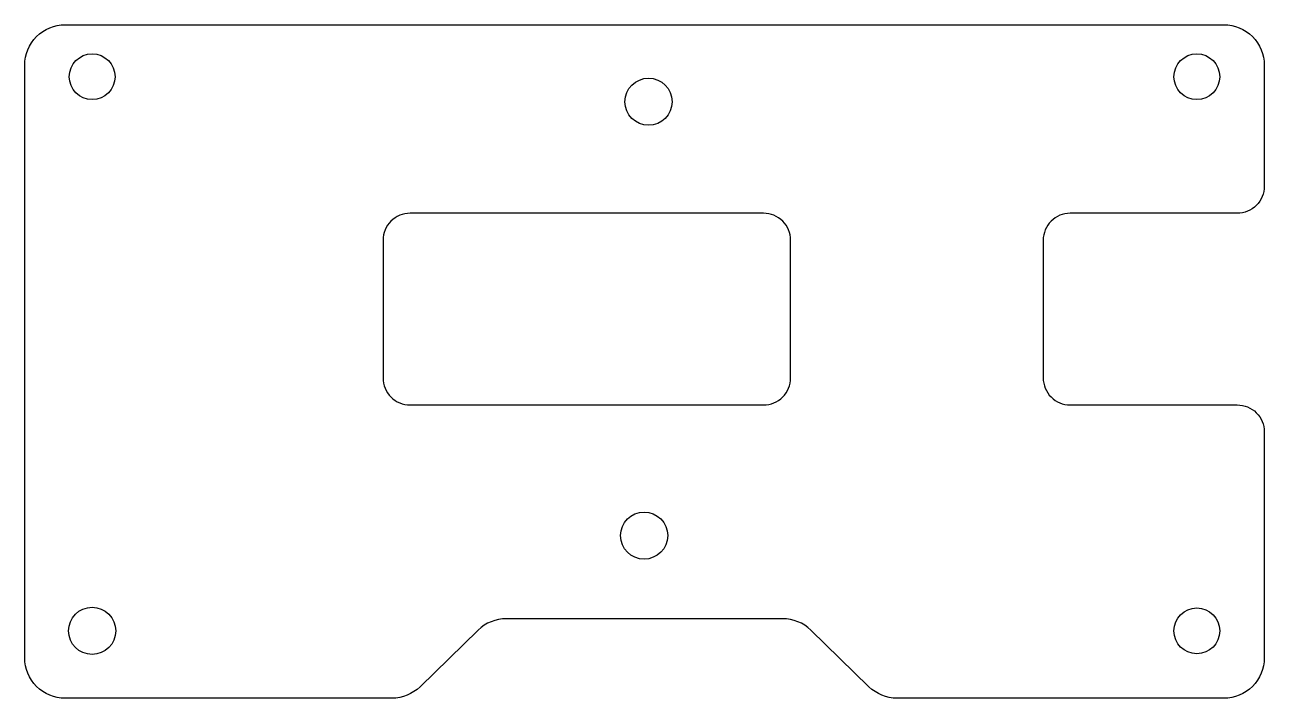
# Model space of a CAD drawing. Header units: millimetres. Extents: x 1042.5 to 1134.5, y 26.1 to 76.1.
import ezdxf

# ---------------------------------------------------------------- set-up
doc = ezdxf.new("R2010")
doc.units = ezdxf.units.MM
doc.layers.get('0').update_dxf_attribs({"linetype": 'CONTINUOUS'})

msp = doc.modelspace()

# ---------------------------------------------------------------- linework, layer by layer
for points in [[(1134.456, 64.078, -0.414214), (1132.456, 62.078), (1120.05, 62.078, 0.414214), (1118.05, 60.078), (1118.05, 49.851, 0.414214), (1120.05, 47.851), (1132.456, 47.851, -0.414214), (1134.456, 45.851), (1134.456, 29.073, -0.414214), (1131.456, 26.073), (1107.207, 26.073, -0.195673), (1105.113, 26.925), (1100.807, 31.125, 0.195673), (1098.712, 31.977), (1078.201, 31.977, 0.195673), (1076.106, 31.125), (1071.8, 26.925, -0.195673), (1069.706, 26.073), (1045.456, 26.073, -0.414214), (1042.456, 29.073), (1042.456, 73.07, -0.414214), (1045.456, 76.07), (1131.456, 76.07, -0.414214), (1134.456, 73.07)], [(1099.299, 49.851), (1099.299, 60.078, 0.414214), (1097.299, 62.078), (1071.05, 62.078, 0.414214), (1069.05, 60.078), (1069.05, 49.851, 0.414214), (1071.05, 47.851), (1097.299, 47.851, 0.414214)]]:
    msp.add_lwpolyline(points, format="xyb", close=True)
for centre, radius in [((1047.456, 72.216), 1.7), ((1129.456, 72.216), 1.7), ((1088.756, 70.358), 1.75), ((1088.43, 38.145), 1.75), ((1047.456, 31.073), 1.75), ((1129.456, 31.073), 1.7)]:
    msp.add_circle(centre, radius)

doc.saveas('drawing.dxf')
